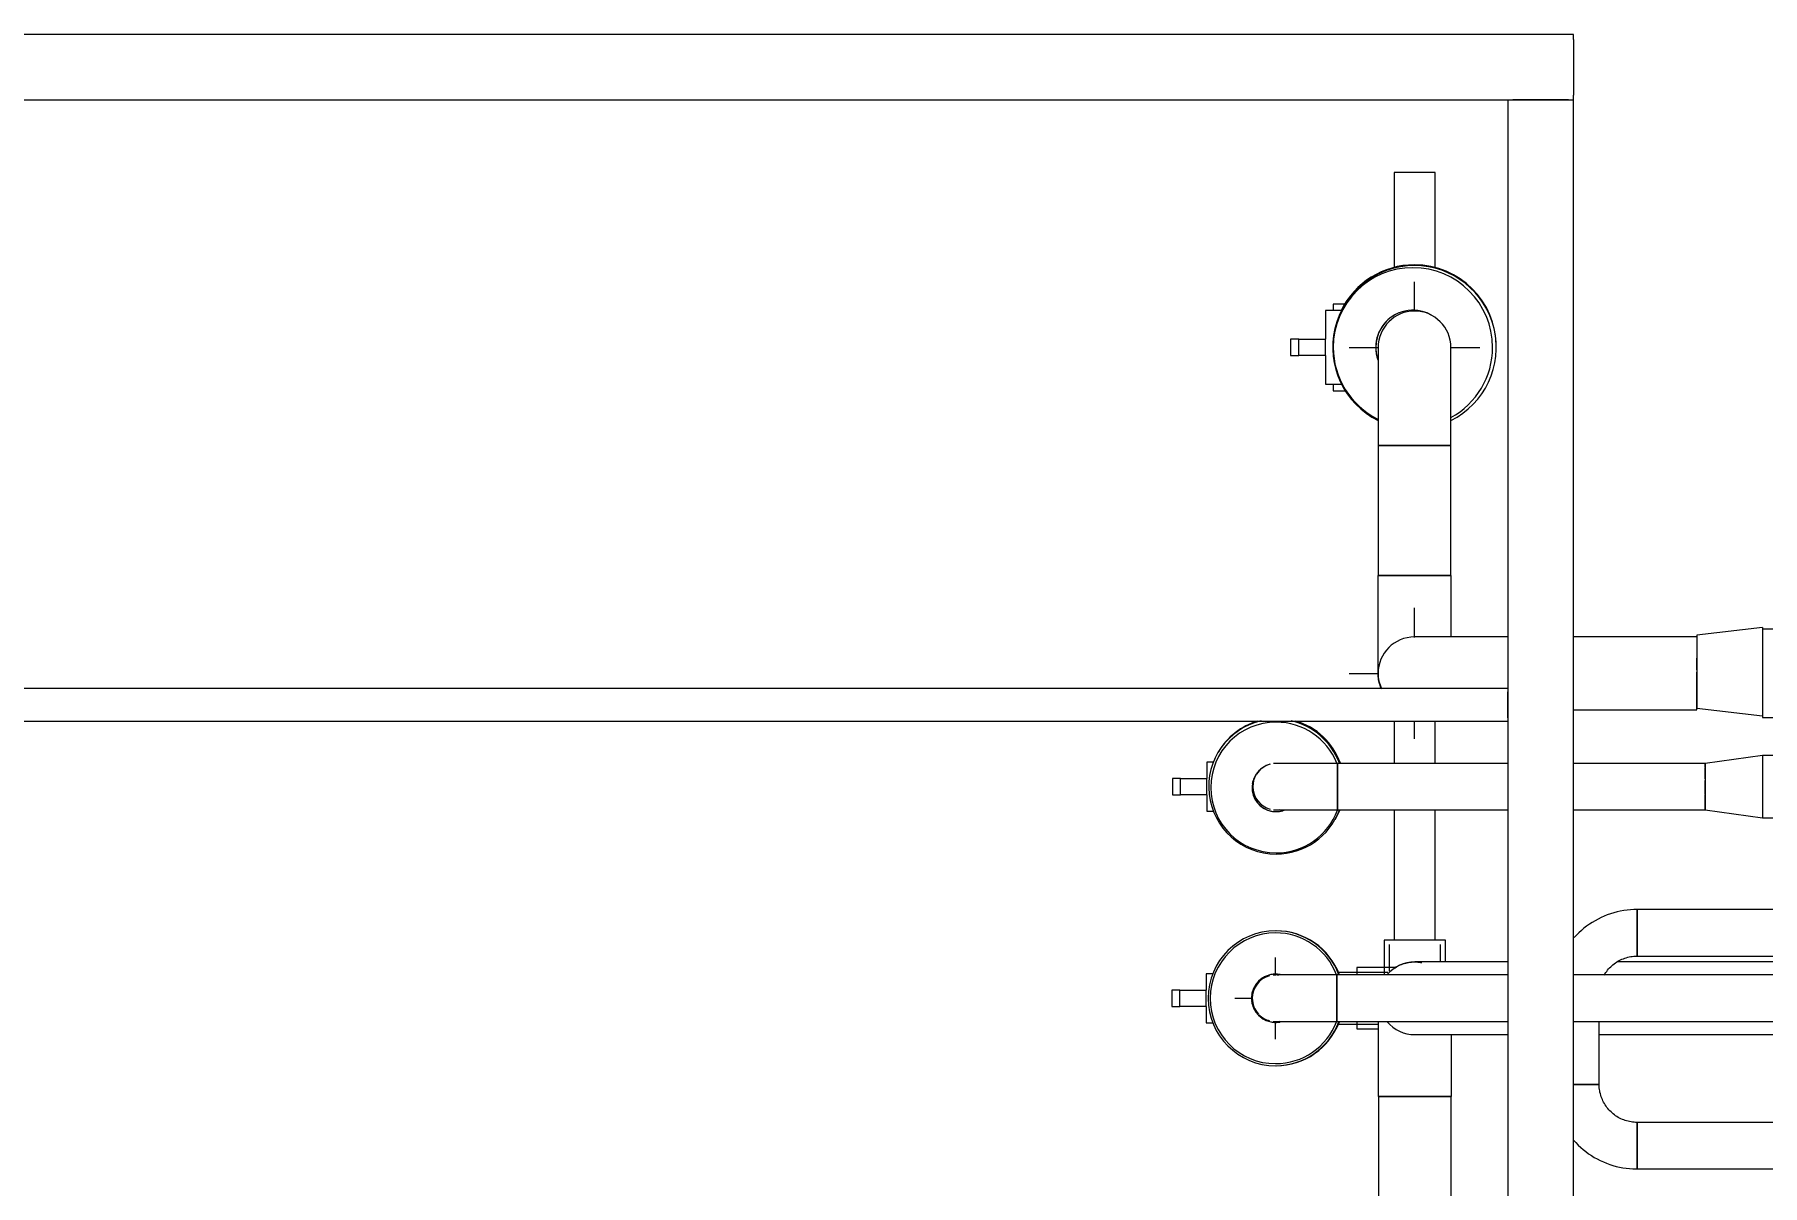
# Model space of a CAD drawing. Header units: millimetres. Extents: x -6115 to 17030, y -699 to 33206.
# Drawn here: x 5458 to 7571, y 3392 to 4800 of the extents above; entities that cross this region are included whole.
import ezdxf

# ---------------------------------------------------------------- set-up
doc = ezdxf.new("R2010")
doc.units = ezdxf.units.MM
for name, color, linetype, lineweight in [('A-____-____-DIMS', 211, 'Continuous', 9), ('A-____-____-DIMS-100', 211, 'Continuous', 9), ('G-XREF-____-OTLN', 8, 'Continuous', 9), ('P-PIPE-____-CNTR', 3, 'Continuous', 9), ('P-PIPE-____-OTLN', 3, 'Continuous', 9)]:
    doc.layers.add(name, color=color, linetype=linetype, lineweight=lineweight)
doc.styles.add('GOST Common', font='GOST_Common.ttf', dxfattribs={"width": 0.9, "height": 250})
doc.dimstyles.new('ADSK_Основной_2_5_мм', dxfattribs={"dimscale": 304.8, "dimtxt": 0.824897, "dimasz": 0.463911, "dimexe": 0.492126, "dimexo": 0.001615, "dimgap": 0.098425, "dimtad": 1, "dimdec": 0, "dimlfac": 304.8, "dimzin": 0, "dimdsep": 46, "dimtxsty": 'GOST Common', "dimblk1": 'OBLIQUE', "dimblk2": 'OBLIQUE', "dimsah": 1, "dimcen": 0.09, "dimdle": 0.492126, "dimazin": 0, "dimtfac": 1, "dimtdec": 4, "dimtix": 1, "dimtmove": 0, "dimatfit": 3, "dimfxl": 1, "dimtvp": 1, "dimtolj": 1, "dimtzin": 0, "dimlwd": 20, "dimlwe": 20, "dimarcsym": 2})

# ---------------------------------------------------------------- blocks, each defined once
blk = doc.blocks.new('SLM 0100 frame 19_02_26 - ASY SLM 0100 frame_iam-1661710-Генплан для листа')
at = {"layer": 'G-XREF-____-OTLN'}
for p, q in [((-2400, 8000), (-2400, 0)), ((-2394, 8000), (-2400, 8000)), ((-2394, 8000), (-2326, 8000)), ((-2320, 8000), (-2326, 8000)), ((-2320, 0), (-2320, 8000)), ((-80, 8000), (-2320, 8000)), ((-2320, 7994), (-2320, 8000)), ((-2320, 7994), (-2320, 7926)), ((-2320, 7920), (-2320, 7926)), ((-2320, 7920), (-80, 7920)), ((-1600, 7920), (-1600, 6040)), ((-1600, 7920), (-1596, 7920)), ((-1564, 7920), (-1596, 7920)), ((-1564, 7920), (-1560, 7920)), ((-1560, 6040), (-1560, 7920))]:
    blk.add_line(p, q, dxfattribs=at)
blk = doc.blocks.new('SLM 0100 frame 19_02_26 - Standard-1660941-Генплан для листа')
blk.add_blockref('SLM 0100 frame 19_02_26 - ASY SLM 0100 frame_iam-1661710-Генплан для листа', (0, 0))
blk = doc.blocks.new('Угол клеевой - d 16-315 мм-1257595-Генплан для листа')
at = {"layer": 'P-PIPE-____-OTLN', "color": 7, "lineweight": 20}
for p, q in [((7060.6, 4470.3), (7046.1, 4470.3)), ((7046.1, 4470.3), (7046.1, 4463.2)), ((7046.1, 4371.4), (7046.1, 4364.3)), ((7046.1, 4364.3), (7061.3, 4364.3))]:
    blk.add_line(p, q, dxfattribs=at)
blk = doc.blocks.new('Сводобный фланец BR00 и Бурт под фланец ST10 _ болты - d 20-225 мм-1495532-Генплан для листа')
at = {"layer": 'P-PIPE-____-OTLN', "color": 7, "lineweight": 20}
for start, end in [(20.3875, 90), (270, 339.6118)]:
    blk.add_arc((6976.4, 3621), 82.5, start, end, dxfattribs=at)
blk = doc.blocks.new('Сводобный фланец BR00 и Бурт под фланец ST10 _ болты - d 20-225 мм-V5-Генплан для листа')
at = {"layer": 'P-PIPE-____-OTLN', "color": 7, "lineweight": 20}
for start, end in [(106.2745, 150), (19.5503, 73.7255), (330, 338.7739)]:
    blk.add_arc((6977.2, 3881), 82.5, start, end, dxfattribs=at)
blk = doc.blocks.new('Tecofi_BS3242_Кран шаровой фланцевый - Кран шаровый фланцевой BS 3242-V6-Генплан для листа')
at = {"layer": 'P-PIPE-____-OTLN', "color": 7, "lineweight": 20}
for p, q in [((6859.4, 3889.9), (6849.4, 3889.9)), ((6849.4, 3889.9), (6849.4, 3869.9)), ((6859.4, 3869.9), (6859.4, 3889.9)), ((6859.4, 3889.9), (6891.4, 3889.9)), ((6900.3, 3909.9), (6891.4, 3909.9)), ((6891.4, 3909.9), (6891.4, 3890)), ((6891.4, 3869.9), (6891.4, 3889.9)), ((6849.4, 3869.9), (6859.4, 3869.9)), ((6891.4, 3869.9), (6859.4, 3869.9)), ((6891.4, 3869.8), (6891.4, 3849.9)), ((6891.4, 3849.9), (6900.3, 3849.9))]:
    blk.add_line(p, q, dxfattribs=at)
for start, end in [(102.8057, 270), (20.3882, 77.1943), (270, 339.6118)]:
    blk.add_arc((6976.4, 3879.9), 82.5, start, end, dxfattribs=at)
blk = doc.blocks.new('Tecofi_BS3242_Кран шаровой фланцевый - Кран шаровый фланцевой BS 3242-V7-Генплан для листа')
at = {"layer": 'P-PIPE-____-OTLN', "color": 7, "lineweight": 20}
for p, q in [((6899.5, 3651), (6890.7, 3651)), ((6890.7, 3651), (6890.7, 3631.1)), ((6858.7, 3631), (6848.7, 3631)), ((6848.7, 3631), (6848.7, 3611)), ((6858.7, 3611), (6858.7, 3631)), ((6858.7, 3631), (6890.7, 3631)), ((6890.7, 3611), (6890.7, 3631)), ((6848.7, 3611), (6858.7, 3611)), ((6890.7, 3611), (6858.7, 3611)), ((6890.7, 3610.9), (6890.7, 3591)), ((6890.7, 3591), (6899.5, 3591))]:
    blk.add_line(p, q, dxfattribs=at)
for start, end in [(90, 270), (20.3877, 90), (270, 339.6118)]:
    blk.add_arc((6975.7, 3621), 82.5, start, end, dxfattribs=at)
blk = doc.blocks.new('Сводобный фланец BR00 и Бурт под фланец ST10 _ болты - d 20-225 мм-V8-Генплан для листа')
at = {"layer": 'P-PIPE-____-OTLN', "color": 7, "lineweight": 20}
for start, end in [(90, 153.7646), (0, 90)]:
    blk.add_arc((7145.6, 4418.3), 100, start, end, dxfattribs=at)
blk = doc.blocks.new('Tecofi_BS3242_Кран шаровой фланцевый - Кран шаровый фланцевой BS 3242-1519939-Генплан для листа')
at = {"layer": 'P-PIPE-____-OTLN', "color": 7, "lineweight": 20}
for p, q in [((7057, 4462.3), (7036.6, 4462.3)), ((7036.6, 4462.3), (7036.6, 4427.3)), ((7004.1, 4427.3), (6994.1, 4427.3)), ((6994.1, 4427.3), (6994.1, 4407.3)), ((7004.1, 4407.3), (7004.1, 4427.3)), ((7004.1, 4427.3), (7036.6, 4427.3)), ((7036.6, 4407.3), (7036.6, 4427.3)), ((6994.1, 4407.3), (7004.1, 4407.3)), ((7036.6, 4407.3), (7004.1, 4407.3)), ((7036.6, 4407.3), (7036.6, 4372.3)), ((7036.6, 4372.3), (7057, 4372.3))]:
    blk.add_line(p, q, dxfattribs=at)
for start, end in [(90, 243.5166), (296.4801, 90)]:
    blk.add_arc((7145.6, 4417.3), 100, start, end, dxfattribs=at)
blk = doc.blocks.new('ADSK_СтальСварка_Отвод_ГОСТ17375-2001 - Исполнение 2-V42-Генплан для листа')
at = {"layer": 'P-PIPE-____-OTLN', "color": 52, "lineweight": 20, "flags": 128}
for points in [[(7260, 3665.5), (7256.4, 3665.5), (7251.6, 3665.5), (7246.9, 3665.5), (7242.2, 3665.5), (7237.5, 3665.5), (7232.8, 3665.5), (7228.3, 3665.5), (7223.7, 3665.5), (7219.3, 3665.5), (7214.9, 3665.5), (7210.6, 3665.5), (7206.4, 3665.5), (7202.3, 3665.5), (7198.2, 3665.5), (7194.3, 3665.5), (7190.5, 3665.5), (7186.9, 3665.5), (7183.3, 3665.5), (7179.9, 3665.5), (7176.6, 3665.5), (7173.5, 3665.5), (7170.5, 3665.5), (7167.7, 3665.5), (7165, 3665.5), (7162.5, 3665.5), (7160.2, 3665.5), (7158, 3665.5), (7156, 3665.5), (7154.2, 3665.5), (7152.5, 3665.5), (7151, 3665.5), (7149.8, 3665.5), (7148.7, 3665.5), (7147.7, 3665.5), (7147, 3665.5), (7146.5, 3665.5), (7146.2, 3665.5), (7146, 3665.5), (7146, 3665.5)], [(7146, 3576.5), (7146.1, 3576.5), (7146.4, 3576.5), (7146.9, 3576.5), (7147.5, 3576.5), (7148.4, 3576.5), (7149.4, 3576.5), (7150.7, 3576.5), (7152.1, 3576.5), (7153.7, 3576.5), (7155.5, 3576.5), (7157.4, 3576.5), (7159.6, 3576.5), (7161.9, 3576.5), (7164.3, 3576.5), (7167, 3576.5), (7169.7, 3576.5), (7172.7, 3576.5), (7175.8, 3576.5), (7179, 3576.5), (7182.4, 3576.5), (7185.9, 3576.5), (7189.5, 3576.5), (7193.3, 3576.5), (7197.2, 3576.5), (7201.2, 3576.5), (7205.3, 3576.5), (7209.4, 3576.5), (7213.7, 3576.5), (7218.1, 3576.5), (7222.5, 3576.5), (7227, 3576.5), (7231.6, 3576.5), (7236.2, 3576.5), (7240.9, 3576.5), (7245.6, 3576.5), (7250.3, 3576.5), (7255.1, 3576.5), (7259.9, 3576.5)]]:
    blk.add_lwpolyline(points, dxfattribs=at)
at = {"layer": 'P-PIPE-____-OTLN', "color": 52, "lineweight": 20}
for start, end in [(90, 139.8662), (220.1722, 270)]:
    blk.add_arc((7146, 3621), 44.5, start, end, dxfattribs=at)
blk = doc.blocks.new('ADSK_СтальСварка_Отвод_ГОСТ17375-2001 - Исполнение 2-V43-Генплан для листа')
at = {"layer": 'P-PIPE-____-OTLN', "color": 52, "lineweight": 20}
for p, q in [((7101.5, 3501), (7146, 3501)), ((7146, 3501), (7190.5, 3501))]:
    blk.add_line(p, q, dxfattribs=at)
at = {"layer": 'P-PIPE-____-OTLN', "color": 52, "lineweight": 20, "flags": 128}
for points in [[(7112.5, 3650.3), (7113.7, 3651.6), (7115, 3652.9), (7116.3, 3654.1), (7117.6, 3655.3), (7119, 3656.4), (7120.5, 3657.4), (7122, 3658.4), (7123.5, 3659.4), (7125, 3660.2), (7126.6, 3661), (7128.2, 3661.8), (7129.9, 3662.4), (7131.5, 3663.1), (7133.2, 3663.6), (7135, 3664.1), (7136.7, 3664.5), (7138.4, 3664.8), (7140.2, 3665.1), (7142, 3665.3), (7143.7, 3665.4), (7145.5, 3665.5), (7146, 3665.5)], [(7146, 3665.5), (7147.8, 3665.4), (7149.6, 3665.3), (7151.3, 3665.2), (7153.1, 3664.9), (7154.8, 3664.6)], [(7101.5, 3501), (7101.5, 3505.8), (7101.5, 3510.6), (7101.5, 3515.3), (7101.5, 3520.1), (7101.5, 3524.8), (7101.5, 3529.5), (7101.5, 3534.1), (7101.5, 3538.7), (7101.5, 3543.2), (7101.5, 3547.7), (7101.5, 3552.1), (7101.5, 3556.4), (7101.5, 3560.6), (7101.5, 3564.7), (7101.5, 3568.7), (7101.5, 3572.6), (7101.5, 3576.4), (7101.5, 3580.1), (7101.5, 3583.6), (7101.5, 3587.1), (7101.5, 3590.3), (7101.5, 3592.5)], [(7190.5, 3576.6), (7190.5, 3573.7), (7190.5, 3569.8), (7190.5, 3565.8), (7190.5, 3561.7), (7190.5, 3557.5), (7190.5, 3553.3), (7190.5, 3548.9), (7190.5, 3544.5), (7190.5, 3539.9), (7190.5, 3535.4), (7190.5, 3530.8), (7190.5, 3526.1), (7190.5, 3521.4), (7190.5, 3516.6), (7190.5, 3511.9), (7190.5, 3507.1), (7190.5, 3502.3), (7190.5, 3501)]]:
    blk.add_lwpolyline(points, dxfattribs=at)
at = {"layer": 'P-PIPE-____-OTLN', "color": 52, "lineweight": 20}
for start, end in [(90, 139.8662), (220.1722, 270)]:
    blk.add_arc((7146, 3621), 44.5, start, end, dxfattribs=at)
blk = doc.blocks.new('ADSK_СтальСварка_Отвод_ГОСТ17375-2001 - Исполнение 2-V59-Генплан для листа')
at = {"layer": 'P-PIPE-____-OTLN', "color": 7, "lineweight": 20}
for p, q in [((28.5, 75), (-28.5, 75)), ((-75, 28.5), (-75, -3.1))]:
    blk.add_line(p, q, dxfattribs=at)
at = {"layer": 'P-PIPE-____-OTLN', "color": 7, "lineweight": 20, "flags": 128}
for points in [[(-28.5, 75), (-28.5, 73.1), (-28.6, 71.3), (-28.8, 69.4), (-29.1, 67.6), (-29.4, 65.8), (-29.8, 63.9), (-30.3, 62.1), (-30.9, 60.4), (-31.5, 58.6), (-32.2, 56.9), (-32.9, 55.2), (-33.8, 53.5), (-34.6, 51.9), (-35.6, 50.3), (-36.6, 48.7), (-37.7, 47.2), (-38.8, 45.8), (-40, 44.3), (-41.3, 43), (-42.6, 41.6), (-44, 40.4), (-45.4, 39.2), (-46.8, 38), (-48.3, 36.9), (-49.9, 35.9), (-51.5, 34.9), (-53.1, 34), (-54.7, 33.1), (-56.4, 32.4), (-58.2, 31.7), (-59.9, 31), (-61.7, 30.5), (-63.5, 30), (-65.3, 29.5), (-67.1, 29.2), (-68.9, 28.9), (-70.8, 28.7), (-72.6, 28.6), (-74.5, 28.5), (-75, 28.5)], [(-6.8, -2.8), (-3.7, 0), (-0.8, 2.9), (2.1, 5.9), (4.8, 9.1), (7.3, 12.3), (9.8, 15.6), (12.1, 19.1), (14.3, 22.6), (16.3, 26.2), (18.2, 29.9), (19.9, 33.7), (21.5, 37.5), (22.9, 41.4), (24.2, 45.3), (25.3, 49.3), (26.2, 53.3), (27, 57.4), (27.6, 61.5), (28.1, 65.6), (28.4, 69.7), (28.5, 73.9), (28.5, 75)]]:
    blk.add_lwpolyline(points, dxfattribs=at)
blk = doc.blocks.new('ADSK_СтальСварка_Отвод_ГОСТ17375-2001 - Исполнение 2-V60-Генплан для листа')
at = {"layer": 'P-PIPE-____-OTLN', "color": 7, "lineweight": 20}
blk.add_line((-75, 28.5), (-75, -28.5), dxfattribs=at)
at = {"layer": 'P-PIPE-____-OTLN', "color": 7, "lineweight": 20, "flags": 128}
for points in [[(-34.7, 51.8), (-35.6, 50.3), (-36.6, 48.7), (-37.7, 47.2), (-38.8, 45.8), (-40, 44.3), (-41.3, 43), (-42.6, 41.6), (-44, 40.4), (-45.4, 39.2), (-46.8, 38), (-48.3, 36.9), (-49.9, 35.9), (-51.5, 34.9), (-53.1, 34), (-54.7, 33.1), (-56.4, 32.4), (-58.2, 31.7), (-59.9, 31), (-61.7, 30.5), (-63.5, 30), (-65.3, 29.5), (-67.1, 29.2), (-68.9, 28.9), (-70.8, 28.7), (-72.6, 28.6), (-74.5, 28.5), (-75, 28.5)], [(-75, -28.5), (-70.9, -28.4), (-66.7, -28.2), (-62.6, -27.8), (-58.5, -27.2), (-54.4, -26.4), (-50.4, -25.5), (-46.4, -24.5), (-42.4, -23.2), (-38.5, -21.9), (-34.7, -20.3), (-30.9, -18.6), (-27.2, -16.8), (-23.6, -14.8), (-20, -12.7), (-16.6, -10.4), (-13.2, -8), (-9.9, -5.5), (-6.8, -2.8), (-3.7, 0), (-0.8, 2.9), (2.1, 5.9)]]:
    blk.add_lwpolyline(points, dxfattribs=at)
blk = doc.blocks.new('ADSK_СтальСварка_Фланец стальной плоский_ГОСТ 33259-2015 - Фланец РN10-V80-Генплан для листа')
at = {"layer": 'P-PIPE-____-OTLN', "color": 7, "lineweight": 20}
for radius, start, end in [(80, 90, 270), (80, 21.0413, 90), (29.5, 90, 270), (29.5, 127.6843, 134.7845), (29.5, 115.2102, 124.559), (29.5, 90, 100.7425), (29.5, 80.6936, 90), (29.5, 75, 90), (29.5, 162.833, 173.3433), (29.5, 186.6567, 197.167), (29.5, 152.2486, 160.6345), (29.5, 199.3655, 207.7514), (29.5, 225.4229, 232.3157), (29.5, 235.441, 244.7898), (29.5, 259.2575, 270), (29.5, 270, 285), (80, 270, 338.9587), (29.5, 270, 279.9308)]:
    blk.add_arc((6975.7, 3621), radius, start, end, dxfattribs=at)
blk = doc.blocks.new('ADSK_СтальСварка_Отвод_ГОСТ17375-2001 - Исполнение 2-V81-Генплан для листа')
at = {"layer": 'P-PIPE-____-OTLN', "color": 7, "lineweight": 20}
for p, q in [((7051.4, 3879.9), (7051.4, 3908.4)), ((7051.4, 3851.4), (7051.4, 3879.9))]:
    blk.add_line(p, q, dxfattribs=at)
at = {"layer": 'P-PIPE-____-OTLN', "color": 7, "lineweight": 20, "flags": 128}
for points in [[(7051.4, 3908.4), (7048.4, 3908.4), (7045.4, 3908.4), (7042.4, 3908.4), (7039.5, 3908.4), (7036.5, 3908.4), (7033.6, 3908.4), (7030.7, 3908.4), (7027.8, 3908.4), (7025, 3908.4), (7022.2, 3908.4), (7019.5, 3908.4), (7016.8, 3908.4), (7014.2, 3908.4), (7011.6, 3908.4), (7009.1, 3908.4), (7006.6, 3908.4), (7004.3, 3908.4), (7002, 3908.4), (6999.8, 3908.4), (6997.6, 3908.4), (6995.6, 3908.4), (6993.6, 3908.4), (6991.7, 3908.4), (6990, 3908.4), (6988.3, 3908.4), (6986.7, 3908.4), (6985.3, 3908.4), (6983.9, 3908.4), (6982.7, 3908.4), (6981.5, 3908.4), (6980.5, 3908.4), (6979.6, 3908.4), (6978.8, 3908.4), (6978.1, 3908.4), (6977.5, 3908.4), (6977.1, 3908.4), (6976.7, 3908.4), (6976.5, 3908.4), (6976.4, 3908.4), (6976.4, 3908.4)], [(6976.4, 3851.4), (6976.5, 3851.4), (6976.7, 3851.4), (6977, 3851.4), (6977.4, 3851.4), (6977.9, 3851.4), (6978.6, 3851.4), (6979.3, 3851.4), (6980.2, 3851.4), (6981.2, 3851.4), (6982.3, 3851.4), (6983.6, 3851.4), (6984.9, 3851.4), (6986.3, 3851.4), (6987.9, 3851.4), (6989.5, 3851.4), (6991.3, 3851.4), (6993.1, 3851.4), (6995, 3851.4), (6997.1, 3851.4), (6999.2, 3851.4), (7001.4, 3851.4), (7003.6, 3851.4), (7006, 3851.4), (7008.4, 3851.4), (7010.9, 3851.4), (7013.5, 3851.4), (7016.1, 3851.4), (7018.7, 3851.4), (7021.5, 3851.4), (7024.2, 3851.4), (7027.1, 3851.4), (7029.9, 3851.4), (7032.8, 3851.4), (7035.7, 3851.4), (7038.7, 3851.4), (7041.6, 3851.4), (7044.6, 3851.4), (7047.6, 3851.4), (7050.6, 3851.4), (7051.4, 3851.4)]]:
    blk.add_lwpolyline(points, dxfattribs=at)
at = {"layer": 'P-PIPE-____-OTLN', "color": 7, "lineweight": 20}
for start, end in [(150, 180), (105, 147.7672), (82.1191, 96.2894), (180, 255), (263.7106, 278.8516)]:
    blk.add_arc((6976.4, 3879.9), 28.5, start, end, dxfattribs=at)
blk = doc.blocks.new('ADSK_СтальСварка_Фланец стальной плоский_ГОСТ 33259-2015 - Фланец РN10-V82-Генплан для листа')
at = {"layer": 'P-PIPE-____-OTLN', "color": 7, "lineweight": 20}
for radius, start, end in [(80, 90, 270), (80, 21.8966, 90), (29.5, 105, 270), (29.5, 155.8464, 160.6345), (29.5, 90, 94.9714), (29.5, 90, 92.5535), (29.5, 86.0341, 90), (29.5, 83.3809, 90), (29.5, 184.462, 197.167), (29.5, 162.833, 171.1486), (29.5, 199.3655, 232.3157), (29.5, 235.4331, 270), (29.5, 270, 292.066), (80, 270, 339.814), (29.5, 270, 286.188)]:
    blk.add_arc((6976.4, 3878.8), radius, start, end, dxfattribs=at)
blk = doc.blocks.new('ADSK_СтальСварка_Отвод_ГОСТ17375-2001 - Исполнение 2-V83-Генплан для листа')
at = {"layer": 'P-PIPE-____-OTLN', "color": 7, "lineweight": 20, "flags": 128}
blk.add_lwpolyline([(7260, 4063), (7256, 4063), (7251.3, 4063), (7246.5, 4063), (7241.8, 4063), (7237.1, 4063), (7232.5, 4063), (7227.9, 4063), (7223.4, 4063), (7218.9, 4063), (7214.5, 4063), (7210.2, 4063), (7206, 4063), (7201.9, 4063), (7197.9, 4063), (7194, 4063), (7190.2, 4063), (7186.5, 4063), (7183, 4063), (7179.5, 4063), (7176.3, 4063), (7173.1, 4063), (7170.2, 4063), (7167.3, 4063), (7164.6, 4063), (7162.1, 4063), (7159.8, 4063), (7157.6, 4063), (7155.6, 4063), (7153.8, 4063), (7152.1, 4063), (7150.7, 4063), (7149.4, 4063), (7148.3, 4063), (7147.4, 4063), (7146.6, 4063), (7146.1, 4063), (7145.8, 4063), (7145.6, 4063), (7145.6, 4063)], dxfattribs=at)
at = {"layer": 'P-PIPE-____-OTLN', "color": 7, "lineweight": 20}
for start, end in [(90, 180), (180, 204.8637)]:
    blk.add_arc((7145.6, 4018.5), 44.5, start, end, dxfattribs=at)
blk = doc.blocks.new('ADSK_СтальСварка_Отвод_ГОСТ17375-2001 - Исполнение 2-V84-Генплан для листа')
at = {"layer": 'P-PIPE-____-OTLN', "color": 7, "lineweight": 20}
for p, q in [((7145.6, 4138.3), (7101.1, 4138.3)), ((7190.1, 4138.3), (7145.6, 4138.3))]:
    blk.add_line(p, q, dxfattribs=at)
at = {"layer": 'P-PIPE-____-OTLN', "color": 7, "lineweight": 20, "flags": 128}
for points in [[(7101.1, 4019.2), (7101.1, 4019.9), (7101.1, 4020.7), (7101.1, 4021.8), (7101.1, 4023), (7101.1, 4024.4), (7101.1, 4026), (7101.1, 4027.8), (7101.1, 4029.8), (7101.1, 4031.9), (7101.1, 4034.2), (7101.1, 4036.7), (7101.1, 4039.3), (7101.1, 4042.1), (7101.1, 4045), (7101.1, 4048.1), (7101.1, 4051.4), (7101.1, 4054.7), (7101.1, 4058.2), (7101.1, 4061.9), (7101.1, 4065.6), (7101.1, 4069.5), (7101.1, 4073.5), (7101.1, 4077.6), (7101.1, 4081.8), (7101.1, 4086.1), (7101.1, 4090.4), (7101.1, 4094.9), (7101.1, 4099.4), (7101.1, 4103.9), (7101.1, 4108.6), (7101.1, 4113.2), (7101.1, 4117.9), (7101.1, 4122.7), (7101.1, 4127.5), (7101.1, 4132.2), (7101.1, 4137), (7101.1, 4138.3)], [(7190.1, 4138.3), (7190.1, 4133.5), (7190.1, 4128.7), (7190.1, 4124), (7190.1, 4119.2), (7190.1, 4114.5), (7190.1, 4109.8), (7190.1, 4105.2), (7190.1, 4100.6), (7190.1, 4096.1), (7190.1, 4091.6), (7190.1, 4087.2), (7190.1, 4082.9), (7190.1, 4078.7), (7190.1, 4074.6), (7190.1, 4070.6), (7190.1, 4066.7), (7190.1, 4062.9)], [(7104.8, 4000.6), (7104.1, 4002.2), (7103.5, 4003.9), (7103, 4005.6), (7102.5, 4007.3), (7102.1, 4009), (7101.8, 4010.8), (7101.5, 4012.5), (7101.3, 4014.3), (7101.2, 4016.1), (7101.1, 4017.9)]]:
    blk.add_lwpolyline(points, dxfattribs=at)
at = {"layer": 'P-PIPE-____-OTLN', "color": 7, "lineweight": 20}
blk.add_arc((7145.6, 4018.3), 44.5, 195, 204.6695, dxfattribs=at)
blk = doc.blocks.new('ADSK_СтальСварка_Фланец стальной плоский_ГОСТ 33259-2015 - Фланец РN10-V85-Генплан для листа')
at = {"layer": 'P-PIPE-____-OTLN', "color": 7, "lineweight": 20}
for radius, start, end in [(97.5, 0, 180), (45.5, 60, 180), (45.5, 103.3228, 180), (45.5, 82.7132, 102.0634), (45.5, 60, 62.673), (97.5, 180, 244.0003), (45.5, 180, 195.2038), (45.5, 180, 199.6638), (97.5, 298.3935, 360)]:
    blk.add_arc((7143.7, 4417.3), radius, start, end, dxfattribs=at)
blk = doc.blocks.new('ADSK_СтальСварка_Отвод_ГОСТ17375-2001 - Исполнение 2-V69-Генплан для листа')
at = {"layer": 'P-PIPE-____-OTLN', "color": 7, "lineweight": 20}
for p, q in [((9900.2, 4424.1), (9944.1, 4431.3)), ((9944.1, 4431.3), (9988, 4438.5))]:
    blk.add_line(p, q, dxfattribs=at)
at = {"layer": 'P-PIPE-____-OTLN', "color": 7, "lineweight": 20, "flags": 128}
for points in [[(9988, 4438.5), (9987.2, 4443.3), (9986.4, 4448), (9985.7, 4452.7), (9984.9, 4457.4), (9984.1, 4462), (9983.4, 4466.7), (9982.6, 4471.2), (9981.9, 4475.8), (9981.1, 4480.2), (9980.4, 4484.6), (9979.7, 4489), (9979, 4493.2), (9978.3, 4497.4), (9977.7, 4501.4), (9977, 4505.4), (9976.4, 4509.2), (9975.8, 4513), (9975.2, 4516.6), (9974.6, 4520.1), (9974.1, 4523.5), (9973.5, 4526.7), (9973, 4529.8), (9972.5, 4532.7), (9972.1, 4535.5), (9971.6, 4538.2), (9971.2, 4540.6), (9970.9, 4543), (9970.5, 4545.1), (9970.2, 4547.1), (9969.9, 4548.9), (9969.6, 4550.5), (9969.4, 4552), (9969.2, 4553.2), (9969, 4554.3), (9968.8, 4555.2), (9968.7, 4555.9), (9968.6, 4556.5), (9968.6, 4556.8), (9968.6, 4556.9), (9968.6, 4556.9)], [(9880.7, 4542.5), (9880.8, 4542.4), (9880.8, 4542.2), (9880.9, 4541.7), (9881, 4541), (9881.1, 4540.2), (9881.3, 4539.1), (9881.5, 4537.9), (9881.7, 4536.5), (9882, 4535), (9882.3, 4533.2), (9882.6, 4531.3), (9882.9, 4529.2), (9883.3, 4526.9), (9883.7, 4524.5), (9884.1, 4521.9), (9884.6, 4519.1), (9885.1, 4516.2), (9885.6, 4513.2), (9886.1, 4510), (9886.6, 4506.6), (9887.2, 4503.2), (9887.8, 4499.6), (9888.4, 4495.9), (9889, 4492), (9889.7, 4488.1), (9890.3, 4484.1), (9891, 4479.9), (9891.7, 4475.7), (9892.4, 4471.4), (9893.1, 4467), (9893.8, 4462.6), (9894.6, 4458.1), (9895.3, 4453.5), (9896.1, 4448.9), (9896.9, 4444.3), (9897.6, 4439.6), (9898.4, 4434.9), (9899.2, 4430.1), (9899.9, 4425.4), (9900.2, 4424.1)]]:
    blk.add_lwpolyline(points, dxfattribs=at)
at = {"layer": 'P-PIPE-____-OTLN', "color": 7, "lineweight": 20}
for start, end in [(99.3111, 189.3111), (9.3111, 99.3111)]:
    blk.add_arc((9924.7, 4549.7), 44.5, start, end, dxfattribs=at)
blk = doc.blocks.new('ADSK_СтальСварка_Отвод_ГОСТ17375-2001 - Исполнение 2-V94-Генплан для листа')
at = {"layer": 'P-PIPE-____-OTLN', "color": 7, "lineweight": 20}
for p, q in [((7050.7, 3621), (7050.7, 3649.5)), ((7050.7, 3592.5), (7050.7, 3621))]:
    blk.add_line(p, q, dxfattribs=at)
at = {"layer": 'P-PIPE-____-OTLN', "color": 7, "lineweight": 20, "flags": 128}
for points in [[(7050.7, 3649.5), (7047.7, 3649.5), (7044.7, 3649.5), (7041.7, 3649.5), (7038.7, 3649.5), (7035.8, 3649.5), (7032.8, 3649.5), (7029.9, 3649.5), (7027.1, 3649.5), (7024.2, 3649.5), (7021.4, 3649.5), (7018.7, 3649.5), (7016, 3649.5), (7013.4, 3649.5), (7010.8, 3649.5), (7008.3, 3649.5), (7005.9, 3649.5), (7003.5, 3649.5), (7001.2, 3649.5), (6999, 3649.5), (6996.9, 3649.5), (6994.8, 3649.5), (6992.8, 3649.5), (6991, 3649.5), (6989.2, 3649.5), (6987.5, 3649.5), (6986, 3649.5), (6984.5, 3649.5), (6983.1, 3649.5), (6981.9, 3649.5), (6980.8, 3649.5), (6979.7, 3649.5), (6978.8, 3649.5), (6978, 3649.5), (6977.3, 3649.5), (6976.7, 3649.5), (6976.3, 3649.5), (6976, 3649.5), (6975.8, 3649.5), (6975.7, 3649.5), (6975.7, 3649.5)], [(6975.7, 3592.5), (6975.7, 3592.5), (6975.9, 3592.5), (6976.2, 3592.5), (6976.6, 3592.5), (6977.1, 3592.5), (6977.8, 3592.5), (6978.6, 3592.5), (6979.5, 3592.5), (6980.5, 3592.5), (6981.6, 3592.5), (6982.8, 3592.5), (6984.1, 3592.5), (6985.6, 3592.5), (6987.1, 3592.5), (6988.8, 3592.5), (6990.5, 3592.5), (6992.3, 3592.5), (6994.3, 3592.5), (6996.3, 3592.5), (6998.4, 3592.5), (7000.6, 3592.5), (7002.9, 3592.5), (7005.2, 3592.5), (7007.6, 3592.5), (7010.1, 3592.5), (7012.7, 3592.5), (7015.3, 3592.5), (7018, 3592.5), (7020.7, 3592.5), (7023.5, 3592.5), (7026.3, 3592.5), (7029.1, 3592.5), (7032, 3592.5), (7035, 3592.5), (7037.9, 3592.5), (7040.9, 3592.5), (7043.9, 3592.5), (7046.8, 3592.5), (7049.8, 3592.5), (7050.7, 3592.5)]]:
    blk.add_lwpolyline(points, dxfattribs=at)
at = {"layer": 'P-PIPE-____-OTLN', "color": 7, "lineweight": 20}
for start, end in [(105, 180), (82.1191, 96.2894), (180, 222.6011), (225, 255), (263.7106, 278.8516)]:
    blk.add_arc((6975.7, 3621), 28.5, start, end, dxfattribs=at)
blk = doc.blocks.new('DIMBLOCK3-Генплан для листа')
at = {"layer": 'A-____-____-DIMS-100', "lineweight": 20}
for p, q in [((7340, 2304.2), (7340, 4570)), ((10588.1, 2304.2), (10588.1, 3729.9)), ((7190, 2304.2), (10738.1, 2304.2)), ((7340, 2304.2), (7340, 2154.2)), ((10588.1, 2304.2), (10588.1, 2154.2))]:
    blk.add_line(p, q, dxfattribs=at)
at = {"layer": 'A-____-____-DIMS-100', "lineweight": 40}
for p, q in [((7340, 2304.2), (7410.7, 2374.9)), ((10588.1, 2304.2), (10658.8, 2374.9)), ((7340, 2304.2), (7269.3, 2233.5)), ((10588.1, 2304.2), (10517.4, 2233.5))]:
    blk.add_line(p, q, dxfattribs=at)
at = {"layer": 'A-____-____-DIMS-100', "color": 0, "lineweight": 20, "insert": (8638.1, 2661), "char_height": 250, "width": 782.412, "attachment_point": 1, "line_spacing_factor": 1.022761, "style": 'GOST Common'}
blk.add_mtext('3248', dxfattribs=at)
blk = doc.blocks.new('_Oblique')
at = {"color": 0, "linetype": 'ByBlock', "lineweight": -2}
blk.add_line((-0.5, -0.5), (0.5, 0.5), dxfattribs=at)

msp = doc.modelspace()

# ---------------------------------------------------------------- linework, layer by layer
at = {"layer": 'P-PIPE-____-CNTR', "color": 7, "lineweight": 20}
for p, q in [((7145.625, 4461.9083), (7145.625, 4497.3114)), ((7065.625, 4417.3114), (7101.7354, 4417.3114)), ((7189.5051, 4417.3114), (7225.625, 4417.3114)), ((7145.625, 4062.3588), (7145.625, 4098.4787)), ((7065.625, 4018.4787), (7101.0282, 4018.4787)), ((7145.625, 3938.4787), (7145.625, 3960)), ((6975.6535, 3648.8991), (6975.6535, 3670.9731)), ((6925.6535, 3620.9731), (6947.4164, 3620.9731)), ((6975.6535, 3570.9731), (6975.6535, 3593.0471))]:
    msp.add_line(p, q, dxfattribs=at)
at = {"layer": 'P-PIPE-____-OTLN', "color": 7, "lineweight": 20}
for p, q in [((7120.9477, 4631.2029), (7120.9477, 4515.0172)), ((7170.9477, 4631.2029), (7120.9477, 4631.2029)), ((7170.9477, 4514.9322), (7170.9477, 4631.2029)), ((7101.125, 4297.3114), (7101.125, 4138.3398)), ((7190.125, 4297.3114), (7101.125, 4297.3114)), ((7190.125, 4138.3398), (7190.125, 4297.3114)), ((7101.125, 4138.3398), (7190.125, 4138.3398)), ((7491.1535, 4062.9787), (7340, 4062.9787)), ((7571.1535, 4074.5628), (7491.1535, 4065.0628)), ((7491.1535, 4065.0628), (7491.1535, 3976.0628)), ((7571.1535, 4074.5628), (7571.1535, 4028.7625)), ((10045.3179, 4072.4787), (7571.1535, 4072.4787)), ((7571.1535, 4045.4787), (7571.1535, 4040.7283)), ((7491.1535, 4022.617), (7491.1535, 4037.0484)), ((7491.1535, 3973.9787), (7491.1535, 4019.892)), ((7571.1535, 4028.8167), (7571.1535, 3964.4787)), ((7571.1535, 4008.1949), (7571.1535, 3966.5628)), ((7340, 3973.9787), (7491.1535, 3973.9787)), ((7491.1535, 3976.0628), (7571.1535, 3966.5628)), ((7120.9477, 3960), (7120.9477, 3908.3999)), ((7170.9477, 3908.3999), (7170.9477, 3960)), ((7571.1535, 3964.4787), (10045.3179, 3964.4787)), ((7571.1535, 3917.8999), (7501.1535, 3908.3999)), ((10488.1153, 3917.8999), (7571.1535, 3917.8999)), ((7571.1535, 3917.8999), (7571.1535, 3841.8999)), ((7571.1535, 3917.8999), (7571.1535, 3841.8999)), ((7260, 3908.3999), (7051.4196, 3908.3999)), ((7051.4196, 3908.3999), (7051.4196, 3851.3999)), ((7501.1535, 3908.3999), (7340, 3908.3999)), ((7501.1535, 3903.1365), (7501.1535, 3908.3999)), ((7501.1535, 3908.3999), (7501.1535, 3851.3999)), ((7501.1535, 3889.3203), (7501.1535, 3902.4835)), ((7501.1535, 3871.0352), (7501.1535, 3887.2762)), ((7501.1535, 3857.3163), (7501.1535, 3870.4795)), ((7051.4196, 3851.3999), (7260, 3851.3999)), ((7120.9477, 3851.3999), (7120.9477, 3691.9731)), ((7170.9477, 3691.9731), (7170.9477, 3851.3999)), ((7340, 3851.3999), (7501.1535, 3851.3999)), ((7501.1535, 3851.3999), (7501.1535, 3856.6633)), ((7501.1535, 3851.3999), (7571.1535, 3841.8999)), ((7571.1535, 3841.8999), (10488.1153, 3841.8999)), ((9203.9332, 3729.6338), (7418.0302, 3729.6338)), ((7418.0302, 3729.6338), (7418.0302, 3672.6338)), ((7108.4477, 3691.9731), (7108.4477, 3653.9731)), ((7183.4477, 3691.9731), (7108.4477, 3691.9731)), ((7114.4477, 3686.9731), (7114.4477, 3660.9731)), ((7177.4477, 3665.1399), (7177.4477, 3686.9731)), ((7183.4477, 3665.0981), (7183.4477, 3691.9731)), ((7112.9477, 3658.4731), (7074.9477, 3658.4731)), ((7074.9477, 3658.4731), (7074.9477, 3649.6867)), ((7122.3967, 3658.4731), (7112.9477, 3658.4731)), ((7114.4477, 3660.9731), (7114.4477, 3653.9731)), ((7418.0302, 3672.6338), (9203.9332, 3672.6338)), ((7260, 3649.4731), (7050.6535, 3649.4731)), ((7050.6535, 3649.4731), (7050.6535, 3620.9731)), ((7112.9477, 3652.4731), (7051.9052, 3652.4731)), ((7108.4477, 3653.9731), (7108.4477, 3649.4509)), ((9566.3222, 3649.4731), (7340, 3649.4731)), ((7050.6535, 3620.9731), (7050.6535, 3592.4731)), ((7050.6535, 3592.4731), (7260, 3592.4731)), ((7051.9052, 3589.4731), (7101.6455, 3589.4731)), ((7074.9477, 3592.2496), (7074.9477, 3583.4731)), ((7074.9477, 3583.4731), (7101.6566, 3583.4731)), ((7340, 3592.4731), (9566.3222, 3592.4731)), ((7371.5302, 3515.6697), (7371.5302, 3592.4731)), ((7339.971, 3515.6697), (7371.5302, 3515.6697)), ((8835.4275, 3469.1697), (7418.0302, 3469.1697)), ((7418.0302, 3469.1697), (7418.0302, 3412.1697)), ((7418.0302, 3412.1697), (8835.4275, 3412.1697))]:
    msp.add_line(p, q, dxfattribs=at)
at = {"layer": 'P-PIPE-____-OTLN', "color": 52, "lineweight": 20}
for p, q in [((8847.4409, 3665.4731), (7394.7833, 3665.4731)), ((7371.5302, 3576.4731), (8847.4409, 3576.4731)), ((7190.4996, 3500.9734), (7101.4996, 3500.9728)), ((7101.4996, 3500.9728), (7101.5012, 3239.9012)), ((7190.5005, 3357.388), (7190.4996, 3500.9734))]:
    msp.add_line(p, q, dxfattribs=at)
at = {"layer": 'P-PIPE-____-OTLN', "color": 7, "lineweight": 20}
for start, end in [(85.8626014, 92.7544164), (267.2455838, 274.1373983)]:
    msp.add_arc((6975.6535, 3620.9731), 28.5, start, end, dxfattribs=at)

# ---------------------------------------------------------------- block references
at = {"layer": 'G-XREF-____-OTLN', "rotation": 270.0000000000002}
msp.add_blockref('SLM 0100 frame 19_02_26 - Standard-1660941-Генплан для листа', (-660, 2400), dxfattribs=at)
at = {"layer": 'P-PIPE-____-OTLN', "color": 7, "lineweight": 20}
for name in ['Tecofi_BS3242_Кран шаровой фланцевый - Кран шаровый фланцевой BS 3242-1519939-Генплан для листа', 'ADSK_СтальСварка_Фланец стальной плоский_ГОСТ 33259-2015 - Фланец РN10-V85-Генплан для листа', 'Сводобный фланец BR00 и Бурт под фланец ST10 _ болты - d 20-225 мм-V8-Генплан для листа', 'Угол клеевой - d 16-315 мм-1257595-Генплан для листа', 'ADSK_СтальСварка_Отвод_ГОСТ17375-2001 - Исполнение 2-V84-Генплан для листа', 'ADSK_СтальСварка_Отвод_ГОСТ17375-2001 - Исполнение 2-V83-Генплан для листа', 'Tecofi_BS3242_Кран шаровой фланцевый - Кран шаровый фланцевой BS 3242-V6-Генплан для листа', 'ADSK_СтальСварка_Фланец стальной плоский_ГОСТ 33259-2015 - Фланец РN10-V82-Генплан для листа', 'Сводобный фланец BR00 и Бурт под фланец ST10 _ болты - d 20-225 мм-V5-Генплан для листа', 'ADSK_СтальСварка_Отвод_ГОСТ17375-2001 - Исполнение 2-V81-Генплан для листа', 'Tecofi_BS3242_Кран шаровой фланцевый - Кран шаровый фланцевой BS 3242-V7-Генплан для листа', 'ADSK_СтальСварка_Фланец стальной плоский_ГОСТ 33259-2015 - Фланец РN10-V80-Генплан для листа', 'Сводобный фланец BR00 и Бурт под фланец ST10 _ болты - d 20-225 мм-1495532-Генплан для листа', 'ADSK_СтальСварка_Отвод_ГОСТ17375-2001 - Исполнение 2-V94-Генплан для листа']:
    msp.add_blockref(name, (0, 0), dxfattribs=at)
for name, p, rotation in [('ADSK_СтальСварка_Отвод_ГОСТ17375-2001 - Исполнение 2-V69-Генплан для листа', (-3384.3892, 1533.269), 350.6889290191455), ('ADSK_СтальСварка_Отвод_ГОСТ17375-2001 - Исполнение 2-V60-Генплан для листа', (7343.0302, 3701.1338), 180), ('ADSK_СтальСварка_Отвод_ГОСТ17375-2001 - Исполнение 2-V59-Генплан для листа', (7343.0302, 3440.6697), 270)]:
    msp.add_blockref(name, p, dxfattribs=dict(at, rotation=rotation))
at = {"layer": 'P-PIPE-____-OTLN', "color": 52, "lineweight": 20}
for name in ['ADSK_СтальСварка_Отвод_ГОСТ17375-2001 - Исполнение 2-V43-Генплан для листа', 'ADSK_СтальСварка_Отвод_ГОСТ17375-2001 - Исполнение 2-V42-Генплан для листа']:
    msp.add_blockref(name, (0, 0), dxfattribs=at)

# ---------------------------------------------------------------- dimensions: what is measured, and where the dimension line sits
at = {"layer": 'A-____-____-DIMS', "lineweight": 20}
dim = msp.add_linear_dim(base=(10588.1153, 2304.2451), p1=(7340, 4720), p2=(10588.1153, 3879.8999), dimstyle='ADSK_Основной_2_5_мм', override={"dimpost": '<>', "dimfxl": 3354.99941}, dxfattribs=at)
dim.commit()
dim.dimension.update_dxf_attribs({"geometry": 'DIMBLOCK3-Генплан для листа', "text_midpoint": (8964.0576, 2459.2451)})

doc.saveas('drawing.dxf')
